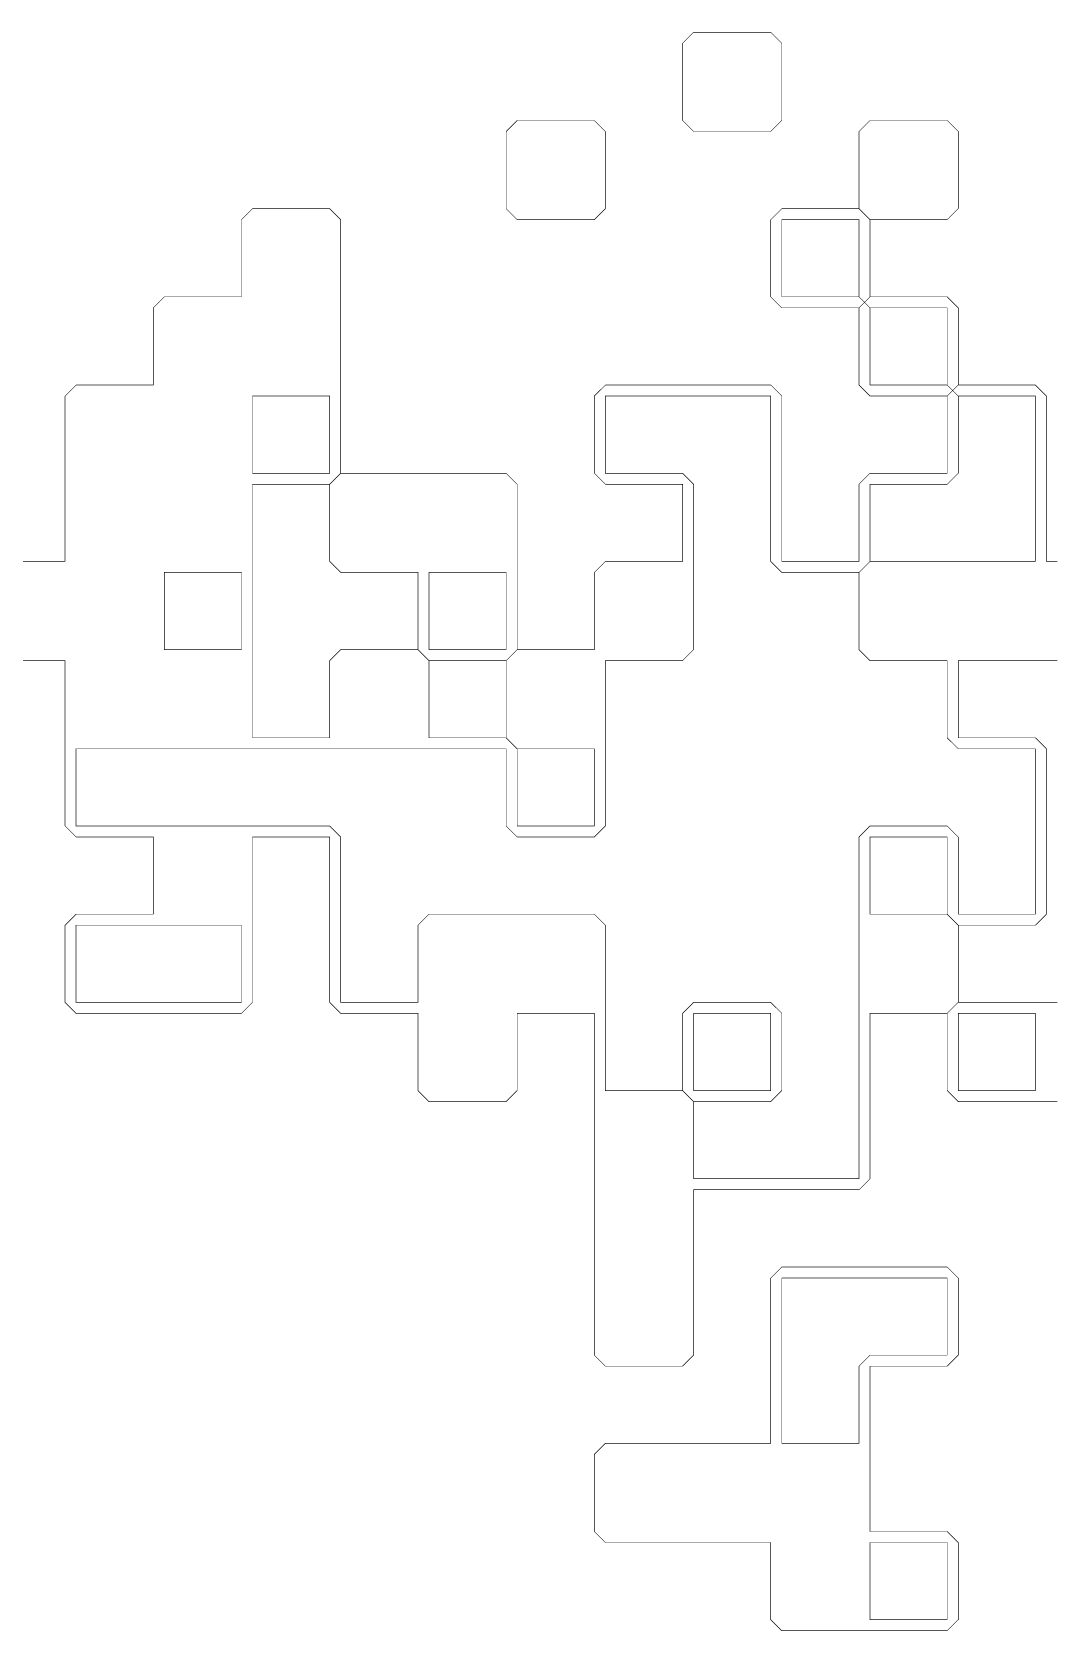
# Model space of a CAD drawing. Header units: metres. Extents: x 0 to 4990, y -4990 to 0.
# Drawn here: x 1836 to 2739, y -3203 to -1787 of the extents above; entities that cross this region are included whole.
import ezdxf

# ---------------------------------------------------------------- set-up
doc = ezdxf.new("R2010")
doc.units = ezdxf.units.M
doc.layers.add('conductor', color=1, linetype='Continuous')
doc.layers.add('substrate', color=5, linetype='Continuous')

msp = doc.modelspace()

# ---------------------------------------------------------------- linework, layer by layer
at = {"layer": 'conductor', "const_width": 0.5}
for points in [[(2500, -1953.125), (2500, -1962.890625), (2500, -1972.65625), (2500, -1982.421875), (2500, -1992.1875), (2500, -2001.953125), (2500, -2011.71875), (2500, -2021.484375), (2509.765625, -2021.484375), (2519.53125, -2021.484375), (2529.296875, -2021.484375), (2539.0625, -2021.484375), (2548.828125, -2021.484375), (2558.59375, -2021.484375), (2568.359375, -2021.484375), (2578.125, -2031.25), (2578.125, -2041.015625), (2578.125, -2050.78125), (2578.125, -2060.546875), (2578.125, -2070.3125), (2578.125, -2080.078125), (2578.125, -2089.84375), (2578.125, -2099.609375), (2587.890625, -2099.609375), (2597.65625, -2099.609375), (2607.421875, -2099.609375), (2617.1875, -2099.609375), (2626.953125, -2099.609375), (2636.71875, -2099.609375), (2646.484375, -2099.609375), (2656.25, -2109.375), (2656.25, -2119.140625), (2656.25, -2128.90625), (2656.25, -2138.671875), (2656.25, -2148.4375), (2656.25, -2158.203125), (2656.25, -2167.96875), (2656.25, -2177.734375), (2646.484375, -2187.5), (2636.71875, -2187.5), (2626.953125, -2187.5), (2617.1875, -2187.5), (2607.421875, -2187.5), (2597.65625, -2187.5), (2587.890625, -2187.5), (2578.125, -2187.5), (2578.125, -2197.265625), (2578.125, -2207.03125), (2578.125, -2216.796875), (2578.125, -2226.5625), (2578.125, -2236.328125), (2578.125, -2246.09375), (2578.125, -2255.859375), (2568.359375, -2265.625), (2558.59375, -2265.625), (2548.828125, -2265.625), (2539.0625, -2265.625), (2529.296875, -2265.625), (2519.53125, -2265.625), (2509.765625, -2265.625), (2500, -2265.625), (2490.234375, -2255.859375), (2490.234375, -2246.09375), (2490.234375, -2236.328125), (2490.234375, -2226.5625), (2490.234375, -2216.796875), (2490.234375, -2207.03125), (2490.234375, -2197.265625), (2490.234375, -2187.5), (2490.234375, -2177.734375), (2490.234375, -2167.96875), (2490.234375, -2158.203125), (2490.234375, -2148.4375), (2490.234375, -2138.671875), (2490.234375, -2128.90625), (2490.234375, -2119.140625), (2490.234375, -2109.375), (2480.46875, -2109.375), (2470.703125, -2109.375), (2460.9375, -2109.375), (2451.171875, -2109.375), (2441.40625, -2109.375), (2431.640625, -2109.375), (2421.875, -2109.375), (2412.109375, -2109.375), (2402.34375, -2109.375), (2392.578125, -2109.375), (2382.8125, -2109.375), (2373.046875, -2109.375), (2363.28125, -2109.375), (2353.515625, -2109.375), (2343.75, -2109.375), (2343.75, -2119.140625), (2343.75, -2128.90625), (2343.75, -2138.671875), (2343.75, -2148.4375), (2343.75, -2158.203125), (2343.75, -2167.96875), (2343.75, -2177.734375), (2353.515625, -2177.734375), (2363.28125, -2177.734375), (2373.046875, -2177.734375), (2382.8125, -2177.734375), (2392.578125, -2177.734375), (2402.34375, -2177.734375), (2412.109375, -2177.734375), (2421.875, -2187.5), (2421.875, -2197.265625), (2421.875, -2207.03125), (2421.875, -2216.796875), (2421.875, -2226.5625), (2421.875, -2236.328125), (2421.875, -2246.09375), (2421.875, -2255.859375), (2421.875, -2265.625), (2421.875, -2275.390625), (2421.875, -2285.15625), (2421.875, -2294.921875), (2421.875, -2304.6875), (2421.875, -2314.453125), (2421.875, -2324.21875), (2421.875, -2333.984375), (2412.109375, -2343.75), (2402.34375, -2343.75), (2392.578125, -2343.75), (2382.8125, -2343.75), (2373.046875, -2343.75), (2363.28125, -2343.75), (2353.515625, -2343.75), (2343.75, -2343.75), (2343.75, -2353.515625), (2343.75, -2363.28125), (2343.75, -2373.046875), (2343.75, -2382.8125), (2343.75, -2392.578125), (2343.75, -2402.34375), (2343.75, -2412.109375), (2343.75, -2421.875), (2343.75, -2431.640625), (2343.75, -2441.40625), (2343.75, -2451.171875), (2343.75, -2460.9375), (2343.75, -2470.703125), (2343.75, -2480.46875), (2343.75, -2490.234375), (2333.984375, -2500), (2324.21875, -2500), (2314.453125, -2500), (2304.6875, -2500), (2294.921875, -2500), (2285.15625, -2500), (2275.390625, -2500), (2265.625, -2500), (2255.859375, -2490.234375), (2255.859375, -2480.46875), (2255.859375, -2470.703125), (2255.859375, -2460.9375), (2255.859375, -2451.171875), (2255.859375, -2441.40625), (2255.859375, -2431.640625), (2255.859375, -2421.875), (2246.09375, -2421.875), (2236.328125, -2421.875), (2226.5625, -2421.875), (2216.796875, -2421.875), (2207.03125, -2421.875), (2197.265625, -2421.875), (2187.5, -2421.875), (2177.734375, -2421.875), (2167.96875, -2421.875), (2158.203125, -2421.875), (2148.4375, -2421.875), (2138.671875, -2421.875), (2128.90625, -2421.875), (2119.140625, -2421.875), (2109.375, -2421.875), (2099.609375, -2421.875), (2089.84375, -2421.875), (2080.078125, -2421.875), (2070.3125, -2421.875), (2060.546875, -2421.875), (2050.78125, -2421.875), (2041.015625, -2421.875), (2031.25, -2421.875), (2021.484375, -2421.875), (2011.71875, -2421.875), (2001.953125, -2421.875), (1992.1875, -2421.875), (1982.421875, -2421.875), (1972.65625, -2421.875), (1962.890625, -2421.875), (1953.125, -2421.875), (1943.359375, -2421.875), (1933.59375, -2421.875), (1923.828125, -2421.875), (1914.0625, -2421.875), (1904.296875, -2421.875), (1894.53125, -2421.875), (1884.765625, -2421.875), (1875, -2421.875), (1875, -2431.640625), (1875, -2441.40625), (1875, -2451.171875), (1875, -2460.9375), (1875, -2470.703125), (1875, -2480.46875), (1875, -2490.234375), (1884.765625, -2490.234375), (1894.53125, -2490.234375), (1904.296875, -2490.234375), (1914.0625, -2490.234375), (1923.828125, -2490.234375), (1933.59375, -2490.234375), (1943.359375, -2490.234375), (1953.125, -2490.234375), (1962.890625, -2490.234375), (1972.65625, -2490.234375), (1982.421875, -2490.234375), (1992.1875, -2490.234375), (2001.953125, -2490.234375), (2011.71875, -2490.234375), (2021.484375, -2490.234375), (2031.25, -2490.234375), (2041.015625, -2490.234375), (2050.78125, -2490.234375), (2060.546875, -2490.234375), (2070.3125, -2490.234375), (2080.078125, -2490.234375), (2089.84375, -2490.234375), (2099.609375, -2490.234375), (2109.375, -2500), (2109.375, -2509.765625), (2109.375, -2519.53125), (2109.375, -2529.296875), (2109.375, -2539.0625), (2109.375, -2548.828125), (2109.375, -2558.59375), (2109.375, -2568.359375), (2109.375, -2578.125), (2109.375, -2587.890625), (2109.375, -2597.65625), (2109.375, -2607.421875), (2109.375, -2617.1875), (2109.375, -2626.953125), (2109.375, -2636.71875), (2109.375, -2646.484375), (2119.140625, -2646.484375), (2128.90625, -2646.484375), (2138.671875, -2646.484375), (2148.4375, -2646.484375), (2158.203125, -2646.484375), (2167.96875, -2646.484375), (2177.734375, -2646.484375), (2177.734375, -2636.71875), (2177.734375, -2626.953125), (2177.734375, -2617.1875), (2177.734375, -2607.421875), (2177.734375, -2597.65625), (2177.734375, -2587.890625), (2177.734375, -2578.125), (2187.5, -2568.359375), (2197.265625, -2568.359375), (2207.03125, -2568.359375), (2216.796875, -2568.359375), (2226.5625, -2568.359375), (2236.328125, -2568.359375), (2246.09375, -2568.359375), (2255.859375, -2568.359375), (2265.625, -2568.359375), (2275.390625, -2568.359375), (2285.15625, -2568.359375), (2294.921875, -2568.359375), (2304.6875, -2568.359375), (2314.453125, -2568.359375), (2324.21875, -2568.359375), (2333.984375, -2568.359375), (2343.75, -2578.125), (2343.75, -2587.890625), (2343.75, -2597.65625), (2343.75, -2607.421875), (2343.75, -2617.1875), (2343.75, -2626.953125), (2343.75, -2636.71875), (2343.75, -2646.484375), (2343.75, -2656.25), (2343.75, -2666.015625), (2343.75, -2675.78125), (2343.75, -2685.546875), (2343.75, -2695.3125), (2343.75, -2705.078125), (2343.75, -2714.84375), (2343.75, -2724.609375), (2353.515625, -2724.609375), (2363.28125, -2724.609375), (2373.046875, -2724.609375), (2382.8125, -2724.609375), (2392.578125, -2724.609375), (2402.34375, -2724.609375), (2412.109375, -2724.609375), (2421.875, -2734.375), (2421.875, -2744.140625), (2421.875, -2753.90625), (2421.875, -2763.671875), (2421.875, -2773.4375), (2421.875, -2783.203125), (2421.875, -2792.96875), (2421.875, -2802.734375), (2431.640625, -2802.734375), (2441.40625, -2802.734375), (2451.171875, -2802.734375), (2460.9375, -2802.734375), (2470.703125, -2802.734375), (2480.46875, -2802.734375), (2490.234375, -2802.734375), (2500, -2802.734375), (2509.765625, -2802.734375), (2519.53125, -2802.734375), (2529.296875, -2802.734375), (2539.0625, -2802.734375), (2548.828125, -2802.734375), (2558.59375, -2802.734375), (2568.359375, -2802.734375), (2568.359375, -2792.96875), (2568.359375, -2783.203125), (2568.359375, -2773.4375), (2568.359375, -2763.671875), (2568.359375, -2753.90625), (2568.359375, -2744.140625), (2568.359375, -2734.375), (2568.359375, -2724.609375), (2568.359375, -2714.84375), (2568.359375, -2705.078125), (2568.359375, -2695.3125), (2568.359375, -2685.546875), (2568.359375, -2675.78125), (2568.359375, -2666.015625), (2568.359375, -2656.25), (2568.359375, -2646.484375), (2568.359375, -2636.71875), (2568.359375, -2626.953125), (2568.359375, -2617.1875), (2568.359375, -2607.421875), (2568.359375, -2597.65625), (2568.359375, -2587.890625), (2568.359375, -2578.125), (2568.359375, -2568.359375), (2568.359375, -2558.59375), (2568.359375, -2548.828125), (2568.359375, -2539.0625), (2568.359375, -2529.296875), (2568.359375, -2519.53125), (2568.359375, -2509.765625), (2568.359375, -2500), (2578.125, -2490.234375), (2587.890625, -2490.234375), (2597.65625, -2490.234375), (2607.421875, -2490.234375), (2617.1875, -2490.234375), (2626.953125, -2490.234375), (2636.71875, -2490.234375), (2646.484375, -2490.234375), (2656.25, -2500), (2656.25, -2509.765625), (2656.25, -2519.53125), (2656.25, -2529.296875), (2656.25, -2539.0625), (2656.25, -2548.828125), (2656.25, -2558.59375), (2656.25, -2568.359375), (2666.015625, -2568.359375), (2675.78125, -2568.359375), (2685.546875, -2568.359375), (2695.3125, -2568.359375), (2705.078125, -2568.359375), (2714.84375, -2568.359375), (2724.609375, -2568.359375), (2724.609375, -2558.59375), (2724.609375, -2548.828125), (2724.609375, -2539.0625), (2724.609375, -2529.296875), (2724.609375, -2519.53125), (2724.609375, -2509.765625), (2724.609375, -2500), (2724.609375, -2490.234375), (2724.609375, -2480.46875), (2724.609375, -2470.703125), (2724.609375, -2460.9375), (2724.609375, -2451.171875), (2724.609375, -2441.40625), (2724.609375, -2431.640625), (2724.609375, -2421.875), (2714.84375, -2421.875), (2705.078125, -2421.875), (2695.3125, -2421.875), (2685.546875, -2421.875), (2675.78125, -2421.875), (2666.015625, -2421.875), (2656.25, -2421.875), (2646.484375, -2412.109375), (2646.484375, -2402.34375), (2646.484375, -2392.578125), (2646.484375, -2382.8125), (2646.484375, -2373.046875), (2646.484375, -2363.28125), (2646.484375, -2353.515625), (2646.484375, -2343.75), (2636.71875, -2343.75), (2626.953125, -2343.75), (2617.1875, -2343.75), (2607.421875, -2343.75), (2597.65625, -2343.75), (2587.890625, -2343.75), (2578.125, -2343.75), (2568.359375, -2333.984375), (2568.359375, -2324.21875), (2568.359375, -2314.453125), (2568.359375, -2304.6875), (2568.359375, -2294.921875), (2568.359375, -2285.15625), (2568.359375, -2275.390625), (2568.359375, -2265.625), (2578.125, -2255.859375), (2587.890625, -2255.859375), (2597.65625, -2255.859375), (2607.421875, -2255.859375), (2617.1875, -2255.859375), (2626.953125, -2255.859375), (2636.71875, -2255.859375), (2646.484375, -2255.859375), (2656.25, -2255.859375), (2666.015625, -2255.859375), (2675.78125, -2255.859375), (2685.546875, -2255.859375), (2695.3125, -2255.859375), (2705.078125, -2255.859375), (2714.84375, -2255.859375), (2724.609375, -2255.859375), (2724.609375, -2246.09375), (2724.609375, -2236.328125), (2724.609375, -2226.5625), (2724.609375, -2216.796875), (2724.609375, -2207.03125), (2724.609375, -2197.265625), (2724.609375, -2187.5), (2724.609375, -2177.734375), (2724.609375, -2167.96875), (2724.609375, -2158.203125), (2724.609375, -2148.4375), (2724.609375, -2138.671875), (2724.609375, -2128.90625), (2724.609375, -2119.140625), (2724.609375, -2109.375), (2714.84375, -2109.375), (2705.078125, -2109.375), (2695.3125, -2109.375), (2685.546875, -2109.375), (2675.78125, -2109.375), (2666.015625, -2109.375), (2656.25, -2109.375), (2646.484375, -2099.609375), (2646.484375, -2089.84375), (2646.484375, -2080.078125), (2646.484375, -2070.3125), (2646.484375, -2060.546875), (2646.484375, -2050.78125), (2646.484375, -2041.015625), (2646.484375, -2031.25), (2636.71875, -2031.25), (2626.953125, -2031.25), (2617.1875, -2031.25), (2607.421875, -2031.25), (2597.65625, -2031.25), (2587.890625, -2031.25), (2578.125, -2031.25), (2568.359375, -2021.484375), (2568.359375, -2011.71875), (2568.359375, -2001.953125), (2568.359375, -1992.1875), (2568.359375, -1982.421875), (2568.359375, -1972.65625), (2568.359375, -1962.890625), (2568.359375, -1953.125), (2558.59375, -1953.125), (2548.828125, -1953.125), (2539.0625, -1953.125), (2529.296875, -1953.125), (2519.53125, -1953.125), (2509.765625, -1953.125)], [(2031.25, -2109.375), (2031.25, -2119.140625), (2031.25, -2128.90625), (2031.25, -2138.671875), (2031.25, -2148.4375), (2031.25, -2158.203125), (2031.25, -2167.96875), (2031.25, -2177.734375), (2041.015625, -2177.734375), (2050.78125, -2177.734375), (2060.546875, -2177.734375), (2070.3125, -2177.734375), (2080.078125, -2177.734375), (2089.84375, -2177.734375), (2099.609375, -2177.734375), (2099.609375, -2167.96875), (2099.609375, -2158.203125), (2099.609375, -2148.4375), (2099.609375, -2138.671875), (2099.609375, -2128.90625), (2099.609375, -2119.140625), (2099.609375, -2109.375), (2089.84375, -2109.375), (2080.078125, -2109.375), (2070.3125, -2109.375), (2060.546875, -2109.375), (2050.78125, -2109.375), (2041.015625, -2109.375)], [(1953.125, -2265.625), (1953.125, -2275.390625), (1953.125, -2285.15625), (1953.125, -2294.921875), (1953.125, -2304.6875), (1953.125, -2314.453125), (1953.125, -2324.21875), (1953.125, -2333.984375), (1962.890625, -2333.984375), (1972.65625, -2333.984375), (1982.421875, -2333.984375), (1992.1875, -2333.984375), (2001.953125, -2333.984375), (2011.71875, -2333.984375), (2021.484375, -2333.984375), (2021.484375, -2324.21875), (2021.484375, -2314.453125), (2021.484375, -2304.6875), (2021.484375, -2294.921875), (2021.484375, -2285.15625), (2021.484375, -2275.390625), (2021.484375, -2265.625), (2011.71875, -2265.625), (2001.953125, -2265.625), (1992.1875, -2265.625), (1982.421875, -2265.625), (1972.65625, -2265.625), (1962.890625, -2265.625)], [(2187.5, -2265.625), (2187.5, -2275.390625), (2187.5, -2285.15625), (2187.5, -2294.921875), (2187.5, -2304.6875), (2187.5, -2314.453125), (2187.5, -2324.21875), (2187.5, -2333.984375), (2197.265625, -2333.984375), (2207.03125, -2333.984375), (2216.796875, -2333.984375), (2226.5625, -2333.984375), (2236.328125, -2333.984375), (2246.09375, -2333.984375), (2255.859375, -2333.984375), (2255.859375, -2324.21875), (2255.859375, -2314.453125), (2255.859375, -2304.6875), (2255.859375, -2294.921875), (2255.859375, -2285.15625), (2255.859375, -2275.390625), (2255.859375, -2265.625), (2246.09375, -2265.625), (2236.328125, -2265.625), (2226.5625, -2265.625), (2216.796875, -2265.625), (2207.03125, -2265.625), (2197.265625, -2265.625)], [(1875, -2578.125), (1875, -2587.890625), (1875, -2597.65625), (1875, -2607.421875), (1875, -2617.1875), (1875, -2626.953125), (1875, -2636.71875), (1875, -2646.484375), (1884.765625, -2646.484375), (1894.53125, -2646.484375), (1904.296875, -2646.484375), (1914.0625, -2646.484375), (1923.828125, -2646.484375), (1933.59375, -2646.484375), (1943.359375, -2646.484375), (1953.125, -2646.484375), (1962.890625, -2646.484375), (1972.65625, -2646.484375), (1982.421875, -2646.484375), (1992.1875, -2646.484375), (2001.953125, -2646.484375), (2011.71875, -2646.484375), (2021.484375, -2646.484375), (2021.484375, -2636.71875), (2021.484375, -2626.953125), (2021.484375, -2617.1875), (2021.484375, -2607.421875), (2021.484375, -2597.65625), (2021.484375, -2587.890625), (2021.484375, -2578.125), (2011.71875, -2578.125), (2001.953125, -2578.125), (1992.1875, -2578.125), (1982.421875, -2578.125), (1972.65625, -2578.125), (1962.890625, -2578.125), (1953.125, -2578.125), (1943.359375, -2578.125), (1933.59375, -2578.125), (1923.828125, -2578.125), (1914.0625, -2578.125), (1904.296875, -2578.125), (1894.53125, -2578.125), (1884.765625, -2578.125)], [(2412.109375, -2656.25), (2421.875, -2646.484375), (2431.640625, -2646.484375), (2441.40625, -2646.484375), (2451.171875, -2646.484375), (2460.9375, -2646.484375), (2470.703125, -2646.484375), (2480.46875, -2646.484375), (2490.234375, -2646.484375), (2500, -2656.25), (2500, -2666.015625), (2500, -2675.78125), (2500, -2685.546875), (2500, -2695.3125), (2500, -2705.078125), (2500, -2714.84375), (2500, -2724.609375), (2490.234375, -2734.375), (2480.46875, -2734.375), (2470.703125, -2734.375), (2460.9375, -2734.375), (2451.171875, -2734.375), (2441.40625, -2734.375), (2431.640625, -2734.375), (2421.875, -2734.375), (2412.109375, -2724.609375), (2412.109375, -2714.84375), (2412.109375, -2705.078125), (2412.109375, -2695.3125), (2412.109375, -2685.546875), (2412.109375, -2675.78125), (2412.109375, -2666.015625)], [(2656.25, -2656.25), (2656.25, -2666.015625), (2656.25, -2675.78125), (2656.25, -2685.546875), (2656.25, -2695.3125), (2656.25, -2705.078125), (2656.25, -2714.84375), (2656.25, -2724.609375), (2666.015625, -2724.609375), (2675.78125, -2724.609375), (2685.546875, -2724.609375), (2695.3125, -2724.609375), (2705.078125, -2724.609375), (2714.84375, -2724.609375), (2724.609375, -2724.609375), (2724.609375, -2714.84375), (2724.609375, -2705.078125), (2724.609375, -2695.3125), (2724.609375, -2685.546875), (2724.609375, -2675.78125), (2724.609375, -2666.015625), (2724.609375, -2656.25), (2714.84375, -2656.25), (2705.078125, -2656.25), (2695.3125, -2656.25), (2685.546875, -2656.25), (2675.78125, -2656.25), (2666.015625, -2656.25)], [(2500, -2890.625), (2500, -2900.390625), (2500, -2910.15625), (2500, -2919.921875), (2500, -2929.6875), (2500, -2939.453125), (2500, -2949.21875), (2500, -2958.984375), (2500, -2968.75), (2500, -2978.515625), (2500, -2988.28125), (2500, -2998.046875), (2500, -3007.8125), (2500, -3017.578125), (2500, -3027.34375), (2500, -3037.109375), (2509.765625, -3037.109375), (2519.53125, -3037.109375), (2529.296875, -3037.109375), (2539.0625, -3037.109375), (2548.828125, -3037.109375), (2558.59375, -3037.109375), (2568.359375, -3037.109375), (2568.359375, -3027.34375), (2568.359375, -3017.578125), (2568.359375, -3007.8125), (2568.359375, -2998.046875), (2568.359375, -2988.28125), (2568.359375, -2978.515625), (2568.359375, -2968.75), (2578.125, -2958.984375), (2587.890625, -2958.984375), (2597.65625, -2958.984375), (2607.421875, -2958.984375), (2617.1875, -2958.984375), (2626.953125, -2958.984375), (2636.71875, -2958.984375), (2646.484375, -2958.984375), (2646.484375, -2949.21875), (2646.484375, -2939.453125), (2646.484375, -2929.6875), (2646.484375, -2919.921875), (2646.484375, -2910.15625), (2646.484375, -2900.390625), (2646.484375, -2890.625), (2636.71875, -2890.625), (2626.953125, -2890.625), (2617.1875, -2890.625), (2607.421875, -2890.625), (2597.65625, -2890.625), (2587.890625, -2890.625), (2578.125, -2890.625), (2568.359375, -2890.625), (2558.59375, -2890.625), (2548.828125, -2890.625), (2539.0625, -2890.625), (2529.296875, -2890.625), (2519.53125, -2890.625), (2509.765625, -2890.625)], [(2578.125, -3125), (2578.125, -3134.765625), (2578.125, -3144.53125), (2578.125, -3154.296875), (2578.125, -3164.0625), (2578.125, -3173.828125), (2578.125, -3183.59375), (2578.125, -3193.359375), (2587.890625, -3193.359375), (2597.65625, -3193.359375), (2607.421875, -3193.359375), (2617.1875, -3193.359375), (2626.953125, -3193.359375), (2636.71875, -3193.359375), (2646.484375, -3193.359375), (2646.484375, -3183.59375), (2646.484375, -3173.828125), (2646.484375, -3164.0625), (2646.484375, -3154.296875), (2646.484375, -3144.53125), (2646.484375, -3134.765625), (2646.484375, -3125), (2636.71875, -3125), (2626.953125, -3125), (2617.1875, -3125), (2607.421875, -3125), (2597.65625, -3125), (2587.890625, -3125)]]:
    msp.add_lwpolyline(points, close=True, dxfattribs=at)
at = {"layer": 'substrate', "const_width": 0.5}
for points in [[(2412.109375, -1796.875), (2421.875, -1787.109375), (2431.640625, -1787.109375), (2441.40625, -1787.109375), (2451.171875, -1787.109375), (2460.9375, -1787.109375), (2470.703125, -1787.109375), (2480.46875, -1787.109375), (2490.234375, -1787.109375), (2500, -1796.875), (2500, -1806.640625), (2500, -1816.40625), (2500, -1826.171875), (2500, -1835.9375), (2500, -1845.703125), (2500, -1855.46875), (2500, -1865.234375), (2490.234375, -1875), (2480.46875, -1875), (2470.703125, -1875), (2460.9375, -1875), (2451.171875, -1875), (2441.40625, -1875), (2431.640625, -1875), (2421.875, -1875), (2412.109375, -1865.234375), (2412.109375, -1855.46875), (2412.109375, -1845.703125), (2412.109375, -1835.9375), (2412.109375, -1826.171875), (2412.109375, -1816.40625), (2412.109375, -1806.640625)], [(2255.859375, -1875), (2265.625, -1865.234375), (2275.390625, -1865.234375), (2285.15625, -1865.234375), (2294.921875, -1865.234375), (2304.6875, -1865.234375), (2314.453125, -1865.234375), (2324.21875, -1865.234375), (2333.984375, -1865.234375), (2343.75, -1875), (2343.75, -1884.765625), (2343.75, -1894.53125), (2343.75, -1904.296875), (2343.75, -1914.0625), (2343.75, -1923.828125), (2343.75, -1933.59375), (2343.75, -1943.359375), (2333.984375, -1953.125), (2324.21875, -1953.125), (2314.453125, -1953.125), (2304.6875, -1953.125), (2294.921875, -1953.125), (2285.15625, -1953.125), (2275.390625, -1953.125), (2265.625, -1953.125), (2255.859375, -1943.359375), (2255.859375, -1933.59375), (2255.859375, -1923.828125), (2255.859375, -1914.0625), (2255.859375, -1904.296875), (2255.859375, -1894.53125), (2255.859375, -1884.765625)], [(2568.359375, -1875), (2578.125, -1865.234375), (2587.890625, -1865.234375), (2597.65625, -1865.234375), (2607.421875, -1865.234375), (2617.1875, -1865.234375), (2626.953125, -1865.234375), (2636.71875, -1865.234375), (2646.484375, -1865.234375), (2656.25, -1875), (2656.25, -1884.765625), (2656.25, -1894.53125), (2656.25, -1904.296875), (2656.25, -1914.0625), (2656.25, -1923.828125), (2656.25, -1933.59375), (2656.25, -1943.359375), (2646.484375, -1953.125), (2636.71875, -1953.125), (2626.953125, -1953.125), (2617.1875, -1953.125), (2607.421875, -1953.125), (2597.65625, -1953.125), (2587.890625, -1953.125), (2578.125, -1953.125), (2568.359375, -1943.359375), (2568.359375, -1933.59375), (2568.359375, -1923.828125), (2568.359375, -1914.0625), (2568.359375, -1904.296875), (2568.359375, -1894.53125), (2568.359375, -1884.765625)], [(2490.234375, -1953.125), (2500, -1943.359375), (2509.765625, -1943.359375), (2519.53125, -1943.359375), (2529.296875, -1943.359375), (2539.0625, -1943.359375), (2548.828125, -1943.359375), (2558.59375, -1943.359375), (2568.359375, -1943.359375), (2578.125, -1953.125), (2578.125, -1962.890625), (2578.125, -1972.65625), (2578.125, -1982.421875), (2578.125, -1992.1875), (2578.125, -2001.953125), (2578.125, -2011.71875), (2578.125, -2021.484375), (2568.359375, -2031.25), (2558.59375, -2031.25), (2548.828125, -2031.25), (2539.0625, -2031.25), (2529.296875, -2031.25), (2519.53125, -2031.25), (2509.765625, -2031.25), (2500, -2031.25), (2490.234375, -2021.484375), (2490.234375, -2011.71875), (2490.234375, -2001.953125), (2490.234375, -1992.1875), (2490.234375, -1982.421875), (2490.234375, -1972.65625), (2490.234375, -1962.890625)], [(2568.359375, -2031.25), (2578.125, -2021.484375), (2587.890625, -2021.484375), (2597.65625, -2021.484375), (2607.421875, -2021.484375), (2617.1875, -2021.484375), (2626.953125, -2021.484375), (2636.71875, -2021.484375), (2646.484375, -2021.484375), (2656.25, -2031.25), (2656.25, -2041.015625), (2656.25, -2050.78125), (2656.25, -2060.546875), (2656.25, -2070.3125), (2656.25, -2080.078125), (2656.25, -2089.84375), (2656.25, -2099.609375), (2646.484375, -2109.375), (2636.71875, -2109.375), (2626.953125, -2109.375), (2617.1875, -2109.375), (2607.421875, -2109.375), (2597.65625, -2109.375), (2587.890625, -2109.375), (2578.125, -2109.375), (2568.359375, -2099.609375), (2568.359375, -2089.84375), (2568.359375, -2080.078125), (2568.359375, -2070.3125), (2568.359375, -2060.546875), (2568.359375, -2050.78125), (2568.359375, -2041.015625)], [(2099.609375, -2187.5), (2109.375, -2177.734375), (2119.140625, -2177.734375), (2128.90625, -2177.734375), (2138.671875, -2177.734375), (2148.4375, -2177.734375), (2158.203125, -2177.734375), (2167.96875, -2177.734375), (2177.734375, -2177.734375), (2187.5, -2177.734375), (2197.265625, -2177.734375), (2207.03125, -2177.734375), (2216.796875, -2177.734375), (2226.5625, -2177.734375), (2236.328125, -2177.734375), (2246.09375, -2177.734375), (2255.859375, -2177.734375), (2265.625, -2187.5), (2265.625, -2197.265625), (2265.625, -2207.03125), (2265.625, -2216.796875), (2265.625, -2226.5625), (2265.625, -2236.328125), (2265.625, -2246.09375), (2265.625, -2255.859375), (2265.625, -2265.625), (2265.625, -2275.390625), (2265.625, -2285.15625), (2265.625, -2294.921875), (2265.625, -2304.6875), (2265.625, -2314.453125), (2265.625, -2324.21875), (2265.625, -2333.984375), (2255.859375, -2343.75), (2246.09375, -2343.75), (2236.328125, -2343.75), (2226.5625, -2343.75), (2216.796875, -2343.75), (2207.03125, -2343.75), (2197.265625, -2343.75), (2187.5, -2343.75), (2177.734375, -2333.984375), (2177.734375, -2324.21875), (2177.734375, -2314.453125), (2177.734375, -2304.6875), (2177.734375, -2294.921875), (2177.734375, -2285.15625), (2177.734375, -2275.390625), (2177.734375, -2265.625), (2167.96875, -2265.625), (2158.203125, -2265.625), (2148.4375, -2265.625), (2138.671875, -2265.625), (2128.90625, -2265.625), (2119.140625, -2265.625), (2109.375, -2265.625), (2099.609375, -2255.859375), (2099.609375, -2246.09375), (2099.609375, -2236.328125), (2099.609375, -2226.5625), (2099.609375, -2216.796875), (2099.609375, -2207.03125), (2099.609375, -2197.265625)], [(2421.875, -2656.25), (2421.875, -2666.015625), (2421.875, -2675.78125), (2421.875, -2685.546875), (2421.875, -2695.3125), (2421.875, -2705.078125), (2421.875, -2714.84375), (2421.875, -2724.609375), (2431.640625, -2724.609375), (2441.40625, -2724.609375), (2451.171875, -2724.609375), (2460.9375, -2724.609375), (2470.703125, -2724.609375), (2480.46875, -2724.609375), (2490.234375, -2724.609375), (2490.234375, -2714.84375), (2490.234375, -2705.078125), (2490.234375, -2695.3125), (2490.234375, -2685.546875), (2490.234375, -2675.78125), (2490.234375, -2666.015625), (2490.234375, -2656.25), (2480.46875, -2656.25), (2470.703125, -2656.25), (2460.9375, -2656.25), (2451.171875, -2656.25), (2441.40625, -2656.25), (2431.640625, -2656.25)], [(2490.234375, -2890.625), (2500, -2880.859375), (2509.765625, -2880.859375), (2519.53125, -2880.859375), (2529.296875, -2880.859375), (2539.0625, -2880.859375), (2548.828125, -2880.859375), (2558.59375, -2880.859375), (2568.359375, -2880.859375), (2578.125, -2880.859375), (2587.890625, -2880.859375), (2597.65625, -2880.859375), (2607.421875, -2880.859375), (2617.1875, -2880.859375), (2626.953125, -2880.859375), (2636.71875, -2880.859375), (2646.484375, -2880.859375), (2656.25, -2890.625), (2656.25, -2900.390625), (2656.25, -2910.15625), (2656.25, -2919.921875), (2656.25, -2929.6875), (2656.25, -2939.453125), (2656.25, -2949.21875), (2656.25, -2958.984375), (2646.484375, -2968.75), (2636.71875, -2968.75), (2626.953125, -2968.75), (2617.1875, -2968.75), (2607.421875, -2968.75), (2597.65625, -2968.75), (2587.890625, -2968.75), (2578.125, -2968.75), (2578.125, -2978.515625), (2578.125, -2988.28125), (2578.125, -2998.046875), (2578.125, -3007.8125), (2578.125, -3017.578125), (2578.125, -3027.34375), (2578.125, -3037.109375), (2578.125, -3046.875), (2578.125, -3056.640625), (2578.125, -3066.40625), (2578.125, -3076.171875), (2578.125, -3085.9375), (2578.125, -3095.703125), (2578.125, -3105.46875), (2578.125, -3115.234375), (2587.890625, -3115.234375), (2597.65625, -3115.234375), (2607.421875, -3115.234375), (2617.1875, -3115.234375), (2626.953125, -3115.234375), (2636.71875, -3115.234375), (2646.484375, -3115.234375), (2656.25, -3125), (2656.25, -3134.765625), (2656.25, -3144.53125), (2656.25, -3154.296875), (2656.25, -3164.0625), (2656.25, -3173.828125), (2656.25, -3183.59375), (2656.25, -3193.359375), (2646.484375, -3203.125), (2636.71875, -3203.125), (2626.953125, -3203.125), (2617.1875, -3203.125), (2607.421875, -3203.125), (2597.65625, -3203.125), (2587.890625, -3203.125), (2578.125, -3203.125), (2568.359375, -3203.125), (2558.59375, -3203.125), (2548.828125, -3203.125), (2539.0625, -3203.125), (2529.296875, -3203.125), (2519.53125, -3203.125), (2509.765625, -3203.125), (2500, -3203.125), (2490.234375, -3193.359375), (2490.234375, -3183.59375), (2490.234375, -3173.828125), (2490.234375, -3164.0625), (2490.234375, -3154.296875), (2490.234375, -3144.53125), (2490.234375, -3134.765625), (2490.234375, -3125), (2480.46875, -3125), (2470.703125, -3125), (2460.9375, -3125), (2451.171875, -3125), (2441.40625, -3125), (2431.640625, -3125), (2421.875, -3125), (2412.109375, -3125), (2402.34375, -3125), (2392.578125, -3125), (2382.8125, -3125), (2373.046875, -3125), (2363.28125, -3125), (2353.515625, -3125), (2343.75, -3125), (2333.984375, -3115.234375), (2333.984375, -3105.46875), (2333.984375, -3095.703125), (2333.984375, -3085.9375), (2333.984375, -3076.171875), (2333.984375, -3066.40625), (2333.984375, -3056.640625), (2333.984375, -3046.875), (2343.75, -3037.109375), (2353.515625, -3037.109375), (2363.28125, -3037.109375), (2373.046875, -3037.109375), (2382.8125, -3037.109375), (2392.578125, -3037.109375), (2402.34375, -3037.109375), (2412.109375, -3037.109375), (2421.875, -3037.109375), (2431.640625, -3037.109375), (2441.40625, -3037.109375), (2451.171875, -3037.109375), (2460.9375, -3037.109375), (2470.703125, -3037.109375), (2480.46875, -3037.109375), (2490.234375, -3037.109375), (2490.234375, -3027.34375), (2490.234375, -3017.578125), (2490.234375, -3007.8125), (2490.234375, -2998.046875), (2490.234375, -2988.28125), (2490.234375, -2978.515625), (2490.234375, -2968.75), (2490.234375, -2958.984375), (2490.234375, -2949.21875), (2490.234375, -2939.453125), (2490.234375, -2929.6875), (2490.234375, -2919.921875), (2490.234375, -2910.15625), (2490.234375, -2900.390625)]]:
    msp.add_lwpolyline(points, close=True, dxfattribs=at)
for points in [[(1826.171875, -2255.859375), (1835.9375, -2255.859375), (1845.703125, -2255.859375), (1855.46875, -2255.859375), (1865.234375, -2255.859375), (1865.234375, -2246.09375), (1865.234375, -2236.328125), (1865.234375, -2226.5625), (1865.234375, -2216.796875), (1865.234375, -2207.03125), (1865.234375, -2197.265625), (1865.234375, -2187.5), (1865.234375, -2177.734375), (1865.234375, -2167.96875), (1865.234375, -2158.203125), (1865.234375, -2148.4375), (1865.234375, -2138.671875), (1865.234375, -2128.90625), (1865.234375, -2119.140625), (1865.234375, -2109.375), (1875, -2099.609375), (1884.765625, -2099.609375), (1894.53125, -2099.609375), (1904.296875, -2099.609375), (1914.0625, -2099.609375), (1923.828125, -2099.609375), (1933.59375, -2099.609375), (1943.359375, -2099.609375), (1943.359375, -2089.84375), (1943.359375, -2080.078125), (1943.359375, -2070.3125), (1943.359375, -2060.546875), (1943.359375, -2050.78125), (1943.359375, -2041.015625), (1943.359375, -2031.25), (1953.125, -2021.484375), (1962.890625, -2021.484375), (1972.65625, -2021.484375), (1982.421875, -2021.484375), (1992.1875, -2021.484375), (2001.953125, -2021.484375), (2011.71875, -2021.484375), (2021.484375, -2021.484375), (2021.484375, -2011.71875), (2021.484375, -2001.953125), (2021.484375, -1992.1875), (2021.484375, -1982.421875), (2021.484375, -1972.65625), (2021.484375, -1962.890625), (2021.484375, -1953.125), (2031.25, -1943.359375), (2041.015625, -1943.359375), (2050.78125, -1943.359375), (2060.546875, -1943.359375), (2070.3125, -1943.359375), (2080.078125, -1943.359375), (2089.84375, -1943.359375), (2099.609375, -1943.359375), (2109.375, -1953.125), (2109.375, -1962.890625), (2109.375, -1972.65625), (2109.375, -1982.421875), (2109.375, -1992.1875), (2109.375, -2001.953125), (2109.375, -2011.71875), (2109.375, -2021.484375), (2109.375, -2031.25), (2109.375, -2041.015625), (2109.375, -2050.78125), (2109.375, -2060.546875), (2109.375, -2070.3125), (2109.375, -2080.078125), (2109.375, -2089.84375), (2109.375, -2099.609375), (2109.375, -2109.375), (2109.375, -2119.140625), (2109.375, -2128.90625), (2109.375, -2138.671875), (2109.375, -2148.4375), (2109.375, -2158.203125), (2109.375, -2167.96875), (2109.375, -2177.734375), (2099.609375, -2187.5), (2089.84375, -2187.5), (2080.078125, -2187.5), (2070.3125, -2187.5), (2060.546875, -2187.5), (2050.78125, -2187.5), (2041.015625, -2187.5), (2031.25, -2187.5), (2031.25, -2197.265625), (2031.25, -2207.03125), (2031.25, -2216.796875), (2031.25, -2226.5625), (2031.25, -2236.328125), (2031.25, -2246.09375), (2031.25, -2255.859375), (2031.25, -2265.625), (2031.25, -2275.390625), (2031.25, -2285.15625), (2031.25, -2294.921875), (2031.25, -2304.6875), (2031.25, -2314.453125), (2031.25, -2324.21875), (2031.25, -2333.984375), (2031.25, -2343.75), (2031.25, -2353.515625), (2031.25, -2363.28125), (2031.25, -2373.046875), (2031.25, -2382.8125), (2031.25, -2392.578125), (2031.25, -2402.34375), (2031.25, -2412.109375), (2041.015625, -2412.109375), (2050.78125, -2412.109375), (2060.546875, -2412.109375), (2070.3125, -2412.109375), (2080.078125, -2412.109375), (2089.84375, -2412.109375), (2099.609375, -2412.109375), (2099.609375, -2402.34375), (2099.609375, -2392.578125), (2099.609375, -2382.8125), (2099.609375, -2373.046875), (2099.609375, -2363.28125), (2099.609375, -2353.515625), (2099.609375, -2343.75), (2109.375, -2333.984375), (2119.140625, -2333.984375), (2128.90625, -2333.984375), (2138.671875, -2333.984375), (2148.4375, -2333.984375), (2158.203125, -2333.984375), (2167.96875, -2333.984375), (2177.734375, -2333.984375), (2187.5, -2343.75), (2187.5, -2353.515625), (2187.5, -2363.28125), (2187.5, -2373.046875), (2187.5, -2382.8125), (2187.5, -2392.578125), (2187.5, -2402.34375), (2187.5, -2412.109375), (2197.265625, -2412.109375), (2207.03125, -2412.109375), (2216.796875, -2412.109375), (2226.5625, -2412.109375), (2236.328125, -2412.109375), (2246.09375, -2412.109375), (2255.859375, -2412.109375), (2265.625, -2421.875), (2265.625, -2431.640625), (2265.625, -2441.40625), (2265.625, -2451.171875), (2265.625, -2460.9375), (2265.625, -2470.703125), (2265.625, -2480.46875), (2265.625, -2490.234375), (2275.390625, -2490.234375), (2285.15625, -2490.234375), (2294.921875, -2490.234375), (2304.6875, -2490.234375), (2314.453125, -2490.234375), (2324.21875, -2490.234375), (2333.984375, -2490.234375), (2333.984375, -2480.46875), (2333.984375, -2470.703125), (2333.984375, -2460.9375), (2333.984375, -2451.171875), (2333.984375, -2441.40625), (2333.984375, -2431.640625), (2333.984375, -2421.875), (2324.21875, -2421.875), (2314.453125, -2421.875), (2304.6875, -2421.875), (2294.921875, -2421.875), (2285.15625, -2421.875), (2275.390625, -2421.875), (2265.625, -2421.875), (2255.859375, -2412.109375), (2255.859375, -2402.34375), (2255.859375, -2392.578125), (2255.859375, -2382.8125), (2255.859375, -2373.046875), (2255.859375, -2363.28125), (2255.859375, -2353.515625), (2255.859375, -2343.75), (2265.625, -2333.984375), (2275.390625, -2333.984375), (2285.15625, -2333.984375), (2294.921875, -2333.984375), (2304.6875, -2333.984375), (2314.453125, -2333.984375), (2324.21875, -2333.984375), (2333.984375, -2333.984375), (2333.984375, -2324.21875), (2333.984375, -2314.453125), (2333.984375, -2304.6875), (2333.984375, -2294.921875), (2333.984375, -2285.15625), (2333.984375, -2275.390625), (2333.984375, -2265.625), (2343.75, -2255.859375), (2353.515625, -2255.859375), (2363.28125, -2255.859375), (2373.046875, -2255.859375), (2382.8125, -2255.859375), (2392.578125, -2255.859375), (2402.34375, -2255.859375), (2412.109375, -2255.859375), (2412.109375, -2246.09375), (2412.109375, -2236.328125), (2412.109375, -2226.5625), (2412.109375, -2216.796875), (2412.109375, -2207.03125), (2412.109375, -2197.265625), (2412.109375, -2187.5), (2402.34375, -2187.5), (2392.578125, -2187.5), (2382.8125, -2187.5), (2373.046875, -2187.5), (2363.28125, -2187.5), (2353.515625, -2187.5), (2343.75, -2187.5), (2333.984375, -2177.734375), (2333.984375, -2167.96875), (2333.984375, -2158.203125), (2333.984375, -2148.4375), (2333.984375, -2138.671875), (2333.984375, -2128.90625), (2333.984375, -2119.140625), (2333.984375, -2109.375), (2343.75, -2099.609375), (2353.515625, -2099.609375), (2363.28125, -2099.609375), (2373.046875, -2099.609375), (2382.8125, -2099.609375), (2392.578125, -2099.609375), (2402.34375, -2099.609375), (2412.109375, -2099.609375), (2421.875, -2099.609375), (2431.640625, -2099.609375), (2441.40625, -2099.609375), (2451.171875, -2099.609375), (2460.9375, -2099.609375), (2470.703125, -2099.609375), (2480.46875, -2099.609375), (2490.234375, -2099.609375), (2500, -2109.375), (2500, -2119.140625), (2500, -2128.90625), (2500, -2138.671875), (2500, -2148.4375), (2500, -2158.203125), (2500, -2167.96875), (2500, -2177.734375), (2500, -2187.5), (2500, -2197.265625), (2500, -2207.03125), (2500, -2216.796875), (2500, -2226.5625), (2500, -2236.328125), (2500, -2246.09375), (2500, -2255.859375), (2509.765625, -2255.859375), (2519.53125, -2255.859375), (2529.296875, -2255.859375), (2539.0625, -2255.859375), (2548.828125, -2255.859375), (2558.59375, -2255.859375), (2568.359375, -2255.859375), (2568.359375, -2246.09375), (2568.359375, -2236.328125), (2568.359375, -2226.5625), (2568.359375, -2216.796875), (2568.359375, -2207.03125), (2568.359375, -2197.265625), (2568.359375, -2187.5), (2578.125, -2177.734375), (2587.890625, -2177.734375), (2597.65625, -2177.734375), (2607.421875, -2177.734375), (2617.1875, -2177.734375), (2626.953125, -2177.734375), (2636.71875, -2177.734375), (2646.484375, -2177.734375), (2646.484375, -2167.96875), (2646.484375, -2158.203125), (2646.484375, -2148.4375), (2646.484375, -2138.671875), (2646.484375, -2128.90625), (2646.484375, -2119.140625), (2646.484375, -2109.375), (2656.25, -2099.609375), (2666.015625, -2099.609375), (2675.78125, -2099.609375), (2685.546875, -2099.609375), (2695.3125, -2099.609375), (2705.078125, -2099.609375), (2714.84375, -2099.609375), (2724.609375, -2099.609375), (2734.375, -2109.375), (2734.375, -2119.140625), (2734.375, -2128.90625), (2734.375, -2138.671875), (2734.375, -2148.4375), (2734.375, -2158.203125), (2734.375, -2167.96875), (2734.375, -2177.734375), (2734.375, -2187.5), (2734.375, -2197.265625), (2734.375, -2207.03125), (2734.375, -2216.796875), (2734.375, -2226.5625), (2734.375, -2236.328125), (2734.375, -2246.09375), (2734.375, -2255.859375), (2744.140625, -2255.859375)], [(2744.140625, -2343.75), (2734.375, -2343.75), (2724.609375, -2343.75), (2714.84375, -2343.75), (2705.078125, -2343.75), (2695.3125, -2343.75), (2685.546875, -2343.75), (2675.78125, -2343.75), (2666.015625, -2343.75), (2656.25, -2343.75), (2656.25, -2353.515625), (2656.25, -2363.28125), (2656.25, -2373.046875), (2656.25, -2382.8125), (2656.25, -2392.578125), (2656.25, -2402.34375), (2656.25, -2412.109375), (2666.015625, -2412.109375), (2675.78125, -2412.109375), (2685.546875, -2412.109375), (2695.3125, -2412.109375), (2705.078125, -2412.109375), (2714.84375, -2412.109375), (2724.609375, -2412.109375), (2734.375, -2421.875), (2734.375, -2431.640625), (2734.375, -2441.40625), (2734.375, -2451.171875), (2734.375, -2460.9375), (2734.375, -2470.703125), (2734.375, -2480.46875), (2734.375, -2490.234375), (2734.375, -2500), (2734.375, -2509.765625), (2734.375, -2519.53125), (2734.375, -2529.296875), (2734.375, -2539.0625), (2734.375, -2548.828125), (2734.375, -2558.59375), (2734.375, -2568.359375), (2724.609375, -2578.125), (2714.84375, -2578.125), (2705.078125, -2578.125), (2695.3125, -2578.125), (2685.546875, -2578.125), (2675.78125, -2578.125), (2666.015625, -2578.125), (2656.25, -2578.125), (2646.484375, -2568.359375), (2646.484375, -2558.59375), (2646.484375, -2548.828125), (2646.484375, -2539.0625), (2646.484375, -2529.296875), (2646.484375, -2519.53125), (2646.484375, -2509.765625), (2646.484375, -2500), (2636.71875, -2500), (2626.953125, -2500), (2617.1875, -2500), (2607.421875, -2500), (2597.65625, -2500), (2587.890625, -2500), (2578.125, -2500), (2578.125, -2509.765625), (2578.125, -2519.53125), (2578.125, -2529.296875), (2578.125, -2539.0625), (2578.125, -2548.828125), (2578.125, -2558.59375), (2578.125, -2568.359375), (2587.890625, -2568.359375), (2597.65625, -2568.359375), (2607.421875, -2568.359375), (2617.1875, -2568.359375), (2626.953125, -2568.359375), (2636.71875, -2568.359375), (2646.484375, -2568.359375), (2656.25, -2578.125), (2656.25, -2587.890625), (2656.25, -2597.65625), (2656.25, -2607.421875), (2656.25, -2617.1875), (2656.25, -2626.953125), (2656.25, -2636.71875), (2656.25, -2646.484375), (2646.484375, -2656.25), (2636.71875, -2656.25), (2626.953125, -2656.25), (2617.1875, -2656.25), (2607.421875, -2656.25), (2597.65625, -2656.25), (2587.890625, -2656.25), (2578.125, -2656.25), (2578.125, -2666.015625), (2578.125, -2675.78125), (2578.125, -2685.546875), (2578.125, -2695.3125), (2578.125, -2705.078125), (2578.125, -2714.84375), (2578.125, -2724.609375), (2578.125, -2734.375), (2578.125, -2744.140625), (2578.125, -2753.90625), (2578.125, -2763.671875), (2578.125, -2773.4375), (2578.125, -2783.203125), (2578.125, -2792.96875), (2578.125, -2802.734375), (2568.359375, -2812.5), (2558.59375, -2812.5), (2548.828125, -2812.5), (2539.0625, -2812.5), (2529.296875, -2812.5), (2519.53125, -2812.5), (2509.765625, -2812.5), (2500, -2812.5), (2490.234375, -2812.5), (2480.46875, -2812.5), (2470.703125, -2812.5), (2460.9375, -2812.5), (2451.171875, -2812.5), (2441.40625, -2812.5), (2431.640625, -2812.5), (2421.875, -2812.5), (2421.875, -2822.265625), (2421.875, -2832.03125), (2421.875, -2841.796875), (2421.875, -2851.5625), (2421.875, -2861.328125), (2421.875, -2871.09375), (2421.875, -2880.859375), (2421.875, -2890.625), (2421.875, -2900.390625), (2421.875, -2910.15625), (2421.875, -2919.921875), (2421.875, -2929.6875), (2421.875, -2939.453125), (2421.875, -2949.21875), (2421.875, -2958.984375), (2412.109375, -2968.75), (2402.34375, -2968.75), (2392.578125, -2968.75), (2382.8125, -2968.75), (2373.046875, -2968.75), (2363.28125, -2968.75), (2353.515625, -2968.75), (2343.75, -2968.75), (2333.984375, -2958.984375), (2333.984375, -2949.21875), (2333.984375, -2939.453125), (2333.984375, -2929.6875), (2333.984375, -2919.921875), (2333.984375, -2910.15625), (2333.984375, -2900.390625), (2333.984375, -2890.625), (2333.984375, -2880.859375), (2333.984375, -2871.09375), (2333.984375, -2861.328125), (2333.984375, -2851.5625), (2333.984375, -2841.796875), (2333.984375, -2832.03125), (2333.984375, -2822.265625), (2333.984375, -2812.5), (2333.984375, -2802.734375), (2333.984375, -2792.96875), (2333.984375, -2783.203125), (2333.984375, -2773.4375), (2333.984375, -2763.671875), (2333.984375, -2753.90625), (2333.984375, -2744.140625), (2333.984375, -2734.375), (2333.984375, -2724.609375), (2333.984375, -2714.84375), (2333.984375, -2705.078125), (2333.984375, -2695.3125), (2333.984375, -2685.546875), (2333.984375, -2675.78125), (2333.984375, -2666.015625), (2333.984375, -2656.25), (2324.21875, -2656.25), (2314.453125, -2656.25), (2304.6875, -2656.25), (2294.921875, -2656.25), (2285.15625, -2656.25), (2275.390625, -2656.25), (2265.625, -2656.25), (2265.625, -2666.015625), (2265.625, -2675.78125), (2265.625, -2685.546875), (2265.625, -2695.3125), (2265.625, -2705.078125), (2265.625, -2714.84375), (2265.625, -2724.609375), (2255.859375, -2734.375), (2246.09375, -2734.375), (2236.328125, -2734.375), (2226.5625, -2734.375), (2216.796875, -2734.375), (2207.03125, -2734.375), (2197.265625, -2734.375), (2187.5, -2734.375), (2177.734375, -2724.609375), (2177.734375, -2714.84375), (2177.734375, -2705.078125), (2177.734375, -2695.3125), (2177.734375, -2685.546875), (2177.734375, -2675.78125), (2177.734375, -2666.015625), (2177.734375, -2656.25), (2167.96875, -2656.25), (2158.203125, -2656.25), (2148.4375, -2656.25), (2138.671875, -2656.25), (2128.90625, -2656.25), (2119.140625, -2656.25), (2109.375, -2656.25), (2099.609375, -2646.484375), (2099.609375, -2636.71875), (2099.609375, -2626.953125), (2099.609375, -2617.1875), (2099.609375, -2607.421875), (2099.609375, -2597.65625), (2099.609375, -2587.890625), (2099.609375, -2578.125), (2099.609375, -2568.359375), (2099.609375, -2558.59375), (2099.609375, -2548.828125), (2099.609375, -2539.0625), (2099.609375, -2529.296875), (2099.609375, -2519.53125), (2099.609375, -2509.765625), (2099.609375, -2500), (2089.84375, -2500), (2080.078125, -2500), (2070.3125, -2500), (2060.546875, -2500), (2050.78125, -2500), (2041.015625, -2500), (2031.25, -2500), (2031.25, -2509.765625), (2031.25, -2519.53125), (2031.25, -2529.296875), (2031.25, -2539.0625), (2031.25, -2548.828125), (2031.25, -2558.59375), (2031.25, -2568.359375), (2031.25, -2578.125), (2031.25, -2587.890625), (2031.25, -2597.65625), (2031.25, -2607.421875), (2031.25, -2617.1875), (2031.25, -2626.953125), (2031.25, -2636.71875), (2031.25, -2646.484375), (2021.484375, -2656.25), (2011.71875, -2656.25), (2001.953125, -2656.25), (1992.1875, -2656.25), (1982.421875, -2656.25), (1972.65625, -2656.25), (1962.890625, -2656.25), (1953.125, -2656.25), (1943.359375, -2656.25), (1933.59375, -2656.25), (1923.828125, -2656.25), (1914.0625, -2656.25), (1904.296875, -2656.25), (1894.53125, -2656.25), (1884.765625, -2656.25), (1875, -2656.25), (1865.234375, -2646.484375), (1865.234375, -2636.71875), (1865.234375, -2626.953125), (1865.234375, -2617.1875), (1865.234375, -2607.421875), (1865.234375, -2597.65625), (1865.234375, -2587.890625), (1865.234375, -2578.125), (1875, -2568.359375), (1884.765625, -2568.359375), (1894.53125, -2568.359375), (1904.296875, -2568.359375), (1914.0625, -2568.359375), (1923.828125, -2568.359375), (1933.59375, -2568.359375), (1943.359375, -2568.359375), (1943.359375, -2558.59375), (1943.359375, -2548.828125), (1943.359375, -2539.0625), (1943.359375, -2529.296875), (1943.359375, -2519.53125), (1943.359375, -2509.765625), (1943.359375, -2500), (1933.59375, -2500), (1923.828125, -2500), (1914.0625, -2500), (1904.296875, -2500), (1894.53125, -2500), (1884.765625, -2500), (1875, -2500), (1865.234375, -2490.234375), (1865.234375, -2480.46875), (1865.234375, -2470.703125), (1865.234375, -2460.9375), (1865.234375, -2451.171875), (1865.234375, -2441.40625), (1865.234375, -2431.640625), (1865.234375, -2421.875), (1865.234375, -2412.109375), (1865.234375, -2402.34375), (1865.234375, -2392.578125), (1865.234375, -2382.8125), (1865.234375, -2373.046875), (1865.234375, -2363.28125), (1865.234375, -2353.515625), (1865.234375, -2343.75), (1855.46875, -2343.75), (1845.703125, -2343.75), (1835.9375, -2343.75), (1826.171875, -2343.75)], [(2744.140625, -2734.375), (2734.375, -2734.375), (2724.609375, -2734.375), (2714.84375, -2734.375), (2705.078125, -2734.375), (2695.3125, -2734.375), (2685.546875, -2734.375), (2675.78125, -2734.375), (2666.015625, -2734.375), (2656.25, -2734.375), (2646.484375, -2724.609375), (2646.484375, -2714.84375), (2646.484375, -2705.078125), (2646.484375, -2695.3125), (2646.484375, -2685.546875), (2646.484375, -2675.78125), (2646.484375, -2666.015625), (2646.484375, -2656.25), (2656.25, -2646.484375), (2666.015625, -2646.484375), (2675.78125, -2646.484375), (2685.546875, -2646.484375), (2695.3125, -2646.484375), (2705.078125, -2646.484375), (2714.84375, -2646.484375), (2724.609375, -2646.484375), (2734.375, -2646.484375), (2744.140625, -2646.484375)]]:
    msp.add_lwpolyline(points, dxfattribs=at)

doc.saveas('drawing.dxf')
